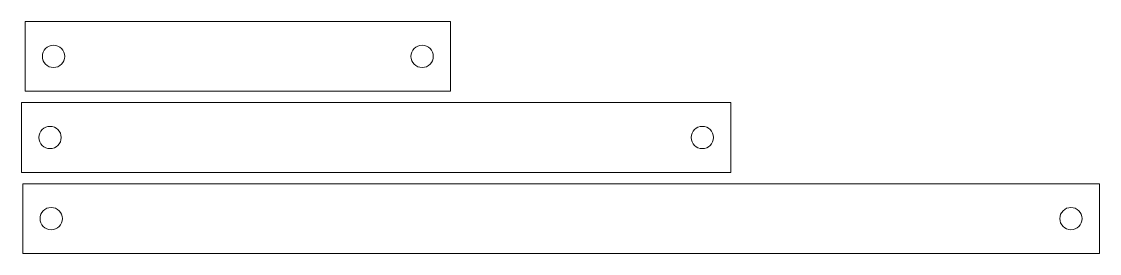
# Model space of a CAD drawing. Header units: inches. Extents: x -3.69 to 3.91, y 1.95 to 3.59.
import ezdxf

# ---------------------------------------------------------------- set-up
doc = ezdxf.new("R2010")
doc.units = ezdxf.units.IN
doc.header["$MEASUREMENT"] = 0
doc.layers.add('Layer 1', color=7, linetype='Continuous')

msp = doc.modelspace()

# ---------------------------------------------------------------- linework, layer by layer
at = {"layer": 'Layer 1', "color": 250, "lineweight": 18}
for points in [[(-3.6658, 3.099), (-3.6658, 3.5911)], [(-0.6658, 3.5911), (-3.6658, 3.5911)], [(-0.6658, 3.099), (-0.6658, 3.5911)], [(-0.6658, 3.099), (-3.6658, 3.099)], [(1.3095, 2.5266), (-3.6905, 2.5266), (-3.6905, 3.0187), (1.3095, 3.0187), (1.3095, 2.5266)], [(3.9082, 1.9542), (-3.6824, 1.9542), (-3.6824, 2.4464), (3.9082, 2.4464), (3.9082, 1.9542)]]:
    msp.add_lwpolyline(points, dxfattribs=at)
for centre in [(-3.465, 3.345), (-3.4896, 2.7727), (-3.4816, 2.2003)]:
    msp.add_ellipse(centre, major_axis=(0, 0.0787), ratio=1, dxfattribs=at)
for points in [[(-0.8667, 3.2663), (-0.9101, 3.2663), (-0.9454, 3.3015), (-0.9454, 3.345), (-0.9454, 3.3885), (-0.9101, 3.4238), (-0.8667, 3.4238), (-0.8232, 3.4238), (-0.7879, 3.3885), (-0.7879, 3.345), (-0.7879, 3.3015), (-0.8232, 3.2663), (-0.8667, 3.2663)], [(1.1087, 2.6939), (1.0652, 2.6939), (1.03, 2.7292), (1.03, 2.7727), (1.03, 2.8161), (1.0652, 2.8514), (1.1087, 2.8514), (1.1522, 2.8514), (1.1875, 2.8161), (1.1875, 2.7727), (1.1875, 2.7292), (1.1522, 2.6939), (1.1087, 2.6939)], [(3.7073, 2.1216), (3.6639, 2.1216), (3.6286, 2.1568), (3.6286, 2.2003), (3.6286, 2.2438), (3.6639, 2.279), (3.7073, 2.279), (3.7508, 2.279), (3.7861, 2.2438), (3.7861, 2.2003), (3.7861, 2.1568), (3.7508, 2.1216), (3.7073, 2.1216)]]:
    msp.add_open_spline(points, degree=3, knots=[0, 0, 0, 0, 1, 1, 1, 2, 2, 2, 3, 3, 3, 4, 4, 4, 4], dxfattribs=at)

doc.saveas('drawing.dxf')
